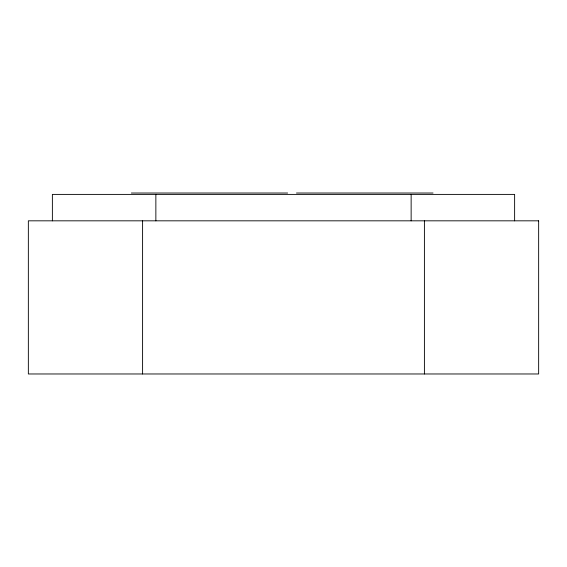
<?xml version="1.0" encoding="UTF-8"?>
<svg xmlns="http://www.w3.org/2000/svg" width="567" height="567" viewBox="0 0 567 567"><rect width="100%" height="100%" fill="white"/><g stroke="black" fill="none" stroke-linecap="round" stroke-linejoin="round"><path stroke-width="0.85" d="M131.367 193.028L287.618 193.028M296.47 193.028L433.039 193.028M514.623 220.847L514.623 194.396L52.377 194.396L52.377 220.847M424.407 220.825L424.407 373.972M411.139 194.396L411.139 220.847M155.861 194.396L155.861 220.847M142.593 220.825L142.593 373.972M538.65 220.825L28.35 220.825L28.35 373.972L538.65 373.972L538.65 220.825"/></g></svg>
